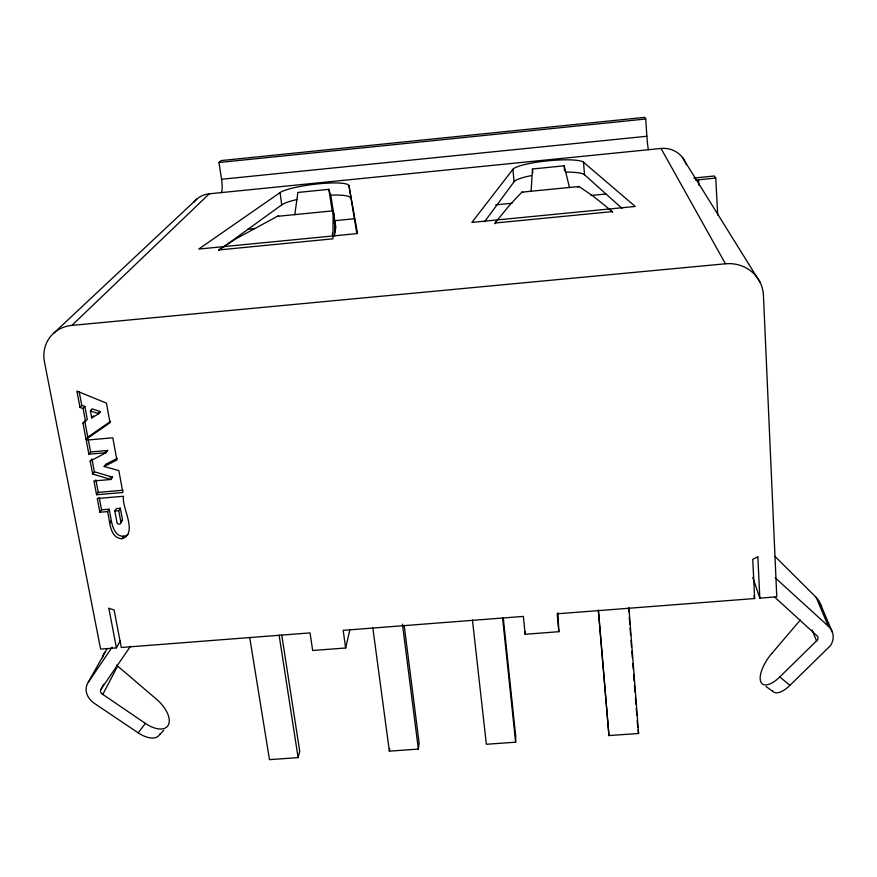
<?xml version="1.0" encoding="UTF-8"?>
<svg xmlns="http://www.w3.org/2000/svg" width="877" height="877" viewBox="0 0 877 877"><rect width="100%" height="100%" fill="white"/><g stroke="black" fill="none" stroke-linecap="round" stroke-linejoin="round"><path stroke-width="1.32" d="M472.451 619.973L486.351 744.266L515.632 742.194L515.665 735.946L503.266 617.792M334.345 223.295L333.205 210.644L334.751 223.756L334.63 236.012M334.071 223.262L334.181 220.456M531.1 191.449L532.471 168.987L564.185 165.819L569.513 187.656M372.824 627.855L389.366 751.15L418.362 749.09L419.107 742.83L404.187 625.454M294.76 214.81L297.873 192.447L328.831 189.355L330.98 196.481L335.792 226.935L334.882 232.789M389.366 751.15L389.75 748.64M686.285 164.733A25.181 24.249 -39.6 0 0 661.028 148.454L209.296 193.806L71.903 325.389A35.398 32.219 35.5 0 0 44.464 361.916L100.603 649.09L116.433 647.873L108.814 608.156A33.37 29.632 23.9 0 0 114.098 609.91L121.267 647.5L310.063 632.898L312.672 650.493L345.648 647.982L349.956 629.412M249.693 637.382L269.48 759.646L298.114 757.618L299.737 751.337L281.769 635.156M103.683 684.224L100.614 690.199A5.262 4.188 15.6 0 0 101.535 693.554L145.385 723.404A24.819 12.936 42.2 0 0 168.527 724.676A24.819 12.936 42.2 0 0 156.38 699.144L116.488 665.073M102.708 694.606L117.529 666.268M116.433 647.873L120.313 640.648M159.987 733.939A23.295 12.322 42.2 0 1 138.171 732.832L94.497 703.453A20.061 15.95 15.6 0 1 88.336 682.185L107.016 648.87M107.542 511.609L99.901 512.256L101.557 509.822L109.176 509.175L107.542 511.609C110.053 520.357 109.186 538.171 121.991 538.741L123.558 536.209A7.487 6.709 25.7 0 0 127.921 534.411M120.883 522.166L122.462 519.699L120.335 508.232L116.455 508.561L114.854 510.995L116.992 522.495A2.017 1.809 26.1 0 0 119.283 524.172A2.017 1.809 26.1 0 0 120.883 522.166L118.746 510.666L120.335 508.232M109.702 523.109L111.324 520.631L109.176 509.175M88.336 682.174L112.168 647.127M101.129 689.059L130.476 646.283M117.354 458.342L105.843 464.218L104.177 466.498L118.844 470.609L122.868 492.501L96.569 494.749L93.949 480.936L110.962 479.478L112.596 477.154L94.354 471.76L91.91 458.879M96.569 494.749L98.257 492.37L95.889 479.862M484.553 221.749L514.075 181.747A35.814 6.128 -5.7 0 1 531.122 175.652M110.962 479.478L92.644 474.062L94.354 471.76M92.644 474.062L90.188 461.138L105.985 452.696L107.641 450.471L90.605 451.962L88.873 454.198L86.209 440.144L112.804 437.798L116.893 460.008L104.177 466.498M90.188 461.138L91.34 459.625M138.182 732.81L145.385 723.404M771.903 653.288A25.619 10.645 -53.9 0 0 760.622 681.385A25.619 10.645 -53.9 0 0 779.774 676.956L817.517 639.936A5.503 4.462 -11.6 0 0 817.638 636.384L774.654 597.073M512.913 169.305L471.892 222.396L635.233 206.457L583.523 162.245A35.913 5.876 -5.7 0 0 547.687 160.831A35.913 5.876 -5.7 0 0 512.913 169.305L514.075 181.747M87.799 437.163L84.751 421.059L82.986 423.185L86.056 439.344L87.799 437.163L110.59 421.344M577.79 187.152L579.061 186.505L593.882 196.7L612.409 211.598L494.979 223.043L509.745 204.977L521.892 192.151L523.185 192.545M98.728 413.714L100.427 411.62L92.129 408.846L90.397 410.929L91.712 417.934L98.728 413.714L90.397 410.929M91.712 417.934L93.433 415.83M82.986 423.185L87.316 419.513L84.85 406.413L81.78 405.382L79.16 391.58M85.573 421.629L83.085 408.485L84.85 406.413M771.913 653.31L800.372 619.973M83.085 408.485L80.004 407.454L81.78 405.382M159.976 734.356L163.758 730.289M54.111 332.822L196.744 199.156M221.212 192.6A11.664 2.335 83 0 0 221.552 179.259L218.987 162.497L221.168 160.579L644.814 117.354L645.735 118.998L646.875 136.264A11.916 0.778 85.7 0 0 648.552 149.704M223.131 247.259L281.758 204.845A35.332 5.996 -7.1 0 1 297.303 199.463M280.026 192.611L198.75 249.057L357.553 233.556L348.969 185.716A35.42 5.744 -7.1 0 0 318.219 183.852A35.42 5.744 -7.1 0 0 280.026 192.611L281.758 204.845M86.056 439.344L110.031 422.714L106.413 403.113L76.891 391.076L80.004 407.454M98.092 413.023L100.427 411.62M277.395 216.323L235.398 239.081L218.768 249.956L332.909 238.829L333.15 210.82L277.395 216.323L278.7 216.038M105.393 451.666L107.641 450.471M121.991 538.741C138.709 533.545 120.96 506.15 123.558 496.261L97.281 498.498L99.901 512.256M218.987 162.497L645.735 118.998M221.552 179.259L646.875 136.264M521.892 192.151L579.061 186.505M695.593 180.125A11.84 2.116 -4.7 0 1 698.563 179.763L715.753 178.064L717.704 214.975M247.928 229.226L254.736 228.557M335.058 220.653L354.111 218.779M495.702 204.856L512.036 203.245M590.999 195.483L605.974 194.003M71.903 325.389L725.443 263.791A36.549 34.477 -26.1 0 1 763.439 295.417L776.77 596.831L759.833 598.136L752.762 577.461M88.873 454.198L105.985 452.696M109.987 477.373L112.596 477.154M98.257 492.37L123.142 490.243M114.854 510.995L118.746 510.666M759.833 598.136L757.838 556.632A34.587 31.44 -12.6 0 1 752.74 559.285L754.669 598.531L557.191 613.801L558.857 631.692L525.148 634.268L523.361 616.41L343.17 630.344L345.648 647.982M598.3 610.206L608.945 735.573L638.588 733.468L628.919 607.871M123.558 536.209C115.457 536.746 112.486 526.978 111.324 520.631M766.059 686.527L772.242 690.955M779.774 676.923L789.914 685.354L830.366 645.735A20.971 17.025 -11.5 0 0 828.337 626.211L816.169 597.38L774.95 556.369M566.465 172.122A35.814 6.128 -5.7 0 1 584.51 174.742L622.045 208.386M775.213 577.779L828.337 626.211M715.753 178.064L714.317 176.003L697.259 177.691A24.315 4.341 -4.7 0 0 693.806 178.075M682.383 157.367L760.085 282.317M661.028 148.454L725.443 263.791M820.412 603.968L832.372 632.153M812.157 629.905L816.608 641.109M753.803 595.943L754.669 598.531M334.608 224.994L335.595 228.239M88.193 439.234L90.605 451.962M99.2 497.358L101.557 509.822M348.969 185.716L356.742 233.085M334.861 229.259L334.751 228.502M328.831 189.355L332.175 210.623M333.644 219.93L334.06 222.583M279.105 635.112L298.114 757.618M638.061 729.741L638.588 733.468M402.444 624.205L418.362 749.09M334.597 226.102L334.893 229.368L334.663 227.746M502.543 617.649L515.632 742.194M532.471 168.987L532.832 172.659M598.443 610.228L608.945 735.573M583.523 162.245L584.51 174.742M628.513 607.871L628.82 611.938M629.247 617.364L629.763 624.15M630.081 628.217L630.607 635.003M631.023 640.429L631.539 647.215M631.857 651.282L632.383 658.068M632.799 663.494L633.216 668.921M633.632 674.347L634.159 681.133M634.466 685.2L634.992 691.986M635.408 697.412L635.935 704.187M636.253 708.265L636.768 715.04M637.195 720.477L637.711 727.252M564.185 165.819L564.514 170.741M698.563 179.763L698.87 185.222M557.86 612.793L558.857 631.692M525.137 631.561L525.148 634.268M193.62 202.488A24.556 23.208 43.3 0 1 209.296 193.806M816.169 597.38A20.116 18.965 -11.7 0 1 821.157 606.544M789.925 685.386A24.074 10.206 -54 0 1 772.56 690.977M102.412 657.816A19.195 17.891 30.4 0 1 104.78 652.247M122.462 519.699A2.006 1.798 26.1 0 1 120.862 521.694M609.844 209.428A271.848 41.087 82.4 0 1 612.464 212.234M495.034 223.734A270.083 38.84 87.6 0 1 496.996 220.489M329.752 195.187A35.332 5.996 -7.1 0 1 350.526 198.005M218.801 250.241A266.487 82.471 88.1 0 1 223.153 246.897M332.394 234.828A268.033 5.284 82.9 0 1 332.482 233.205"/></g></svg>
